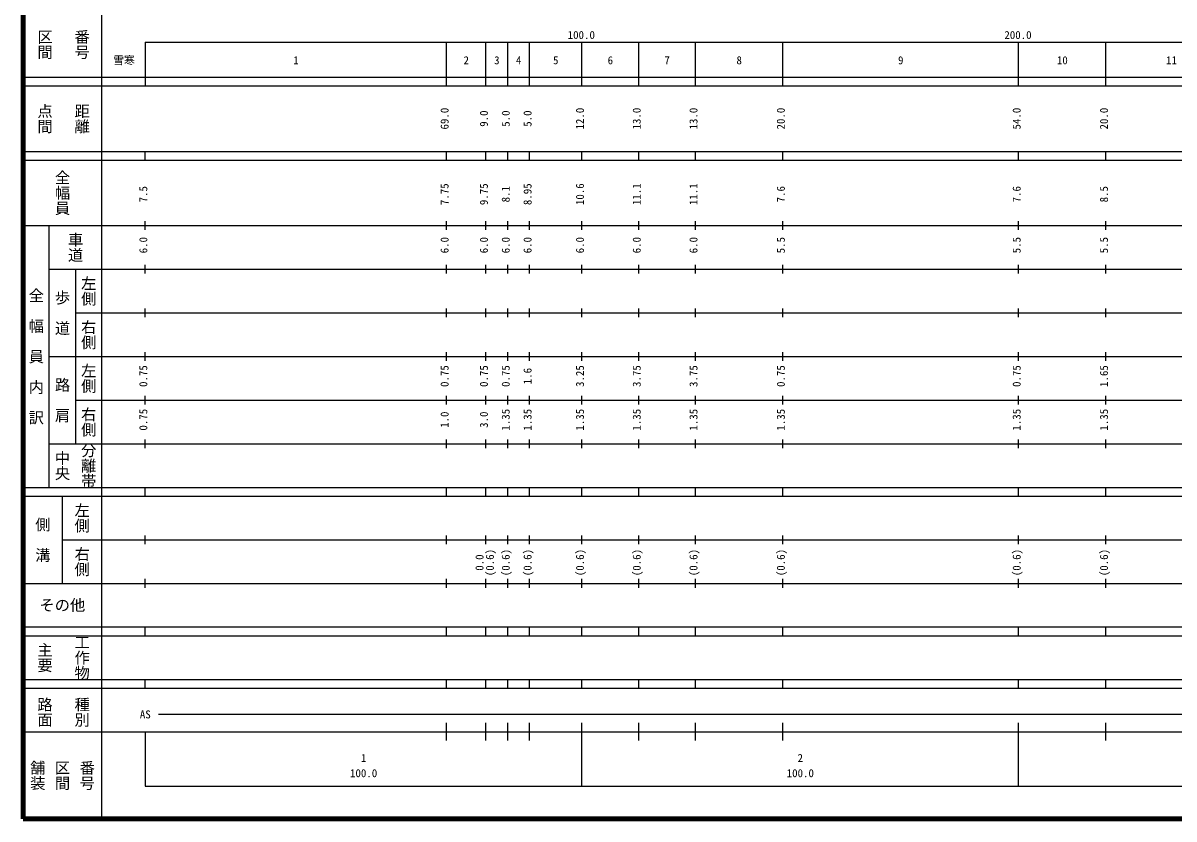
# Model space of a CAD drawing. Units: millimetres on the paper, enlarged 1000 times. Extents: x -49731810 to 680000, y -249061936 to 380000.
# Drawn here: x 40000 to 303571, y 20000 to 202409 of the extents above; entities that cross this region are included whole.
import ezdxf
from ezdxf.enums import TextEntityAlignment as Align

# ---------------------------------------------------------------- set-up
doc = ezdxf.new("R2010")
doc.units = ezdxf.units.MM
doc.header["$LTSCALE"] = 1000
doc.layers.add('M-TTL', color=2, linetype='Continuous', lineweight=140)
doc.layers.add('M-TTL-BAND', color=7, linetype='Continuous', lineweight=25)
doc.styles.add('@ＭＳ ゴシック', font='')
doc.styles.add('ＭＳ ゴシック', font='')
doc.styles.get('@ＭＳ ゴシック').set_extended_font_data('@MS Gothic')
doc.styles.get('ＭＳ ゴシック').set_extended_font_data('MS Gothic')

msp = doc.modelspace()

# ---------------------------------------------------------------- linework, layer by layer
at = {"layer": 'M-TTL'}
for p, q in [((40000, 380000), (40000, 20000)), ((40000, 20000), (680000, 20000))]:
    msp.add_line(p, q, dxfattribs=at)
at = {"layer": 'M-TTL-BAND'}
for p, q in [((58000, 370000), (58000, 20000)), ((68000, 198000), (579000, 198000)), ((68000, 198000), (68000, 188000)), ((137000, 188000), (137000, 198000)), ((146000, 188000), (146000, 198000)), ((151000, 188000), (151000, 198000)), ((156000, 188000), (156000, 198000)), ((168000, 188000), (168000, 198000)), ((181000, 188000), (181000, 198000)), ((194000, 188000), (194000, 198000)), ((214000, 188000), (214000, 198000)), ((268000, 188000), (268000, 198000)), ((288000, 188000), (288000, 198000)), ((40000, 190000), (579000, 190000)), ((40000, 188000), (579000, 188000)), ((40000, 173000), (579000, 173000)), ((68000, 171000), (68000, 173000)), ((137000, 171000), (137000, 173000)), ((146000, 171000), (146000, 173000)), ((151000, 171000), (151000, 173000)), ((156000, 171000), (156000, 173000)), ((168000, 171000), (168000, 173000)), ((181000, 171000), (181000, 173000)), ((194000, 171000), (194000, 173000)), ((214000, 171000), (214000, 173000)), ((268000, 171000), (268000, 173000)), ((288000, 171000), (288000, 173000)), ((40000, 171000), (579000, 171000)), ((40000, 156000), (579000, 156000)), ((46000, 96000), (46000, 156000)), ((68000, 155000), (68000, 157000)), ((137000, 155000), (137000, 157000)), ((146000, 155000), (146000, 157000)), ((151000, 155000), (151000, 157000)), ((156000, 155000), (156000, 157000)), ((168000, 155000), (168000, 157000)), ((181000, 155000), (181000, 157000)), ((194000, 155000), (194000, 157000)), ((214000, 155000), (214000, 157000)), ((268000, 155000), (268000, 157000)), ((288000, 155000), (288000, 157000)), ((46000, 146000), (579000, 146000)), ((52000, 146000), (52000, 106000)), ((68000, 145000), (68000, 147000)), ((137000, 145000), (137000, 147000)), ((146000, 145000), (146000, 147000)), ((151000, 145000), (151000, 147000)), ((156000, 145000), (156000, 147000)), ((168000, 145000), (168000, 147000)), ((181000, 145000), (181000, 147000)), ((194000, 145000), (194000, 147000)), ((214000, 145000), (214000, 147000)), ((268000, 145000), (268000, 147000)), ((288000, 145000), (288000, 147000)), ((52000, 136000), (579000, 136000)), ((68000, 135000), (68000, 137000)), ((137000, 135000), (137000, 137000)), ((146000, 135000), (146000, 137000)), ((151000, 135000), (151000, 137000)), ((156000, 135000), (156000, 137000)), ((168000, 135000), (168000, 137000)), ((181000, 135000), (181000, 137000)), ((194000, 135000), (194000, 137000)), ((214000, 135000), (214000, 137000)), ((268000, 135000), (268000, 137000)), ((288000, 135000), (288000, 137000)), ((68000, 125000), (68000, 127000)), ((137000, 125000), (137000, 127000)), ((146000, 125000), (146000, 127000)), ((151000, 125000), (151000, 127000)), ((156000, 125000), (156000, 127000)), ((168000, 125000), (168000, 127000)), ((181000, 125000), (181000, 127000)), ((194000, 125000), (194000, 127000)), ((214000, 125000), (214000, 127000)), ((268000, 125000), (268000, 127000)), ((288000, 125000), (288000, 127000)), ((46000, 126000), (579000, 126000)), ((52000, 116000), (579000, 116000)), ((68000, 115000), (68000, 117000)), ((137000, 115000), (137000, 117000)), ((146000, 115000), (146000, 117000)), ((151000, 115000), (151000, 117000)), ((156000, 115000), (156000, 117000)), ((168000, 115000), (168000, 117000)), ((181000, 115000), (181000, 117000)), ((194000, 115000), (194000, 117000)), ((214000, 115000), (214000, 117000)), ((268000, 115000), (268000, 117000)), ((288000, 115000), (288000, 117000)), ((46000, 106000), (579000, 106000)), ((68000, 105000), (68000, 107000)), ((137000, 105000), (137000, 107000)), ((146000, 105000), (146000, 107000)), ((151000, 105000), (151000, 107000)), ((156000, 105000), (156000, 107000)), ((168000, 105000), (168000, 107000)), ((181000, 105000), (181000, 107000)), ((194000, 105000), (194000, 107000)), ((214000, 105000), (214000, 107000)), ((268000, 105000), (268000, 107000)), ((288000, 105000), (288000, 107000)), ((40000, 96000), (579000, 96000)), ((68000, 94000), (68000, 96000)), ((137000, 94000), (137000, 96000)), ((146000, 94000), (146000, 96000)), ((151000, 94000), (151000, 96000)), ((156000, 94000), (156000, 96000)), ((168000, 94000), (168000, 96000)), ((181000, 94000), (181000, 96000)), ((194000, 94000), (194000, 96000)), ((214000, 94000), (214000, 96000)), ((268000, 94000), (268000, 96000)), ((288000, 94000), (288000, 96000)), ((40000, 94000), (579000, 94000)), ((49000, 94000), (49000, 74000)), ((68000, 83000), (68000, 85000)), ((137000, 83000), (137000, 85000)), ((146000, 83000), (146000, 85000)), ((151000, 83000), (151000, 85000)), ((156000, 83000), (156000, 85000)), ((168000, 83000), (168000, 85000)), ((181000, 83000), (181000, 85000)), ((194000, 83000), (194000, 85000)), ((214000, 83000), (214000, 85000)), ((268000, 83000), (268000, 85000)), ((288000, 83000), (288000, 85000)), ((49000, 84000), (579000, 84000)), ((40000, 74000), (579000, 74000)), ((68000, 73000), (68000, 75000)), ((137000, 73000), (137000, 75000)), ((146000, 73000), (146000, 75000)), ((151000, 73000), (151000, 75000)), ((156000, 73000), (156000, 75000)), ((168000, 73000), (168000, 75000)), ((181000, 73000), (181000, 75000)), ((194000, 73000), (194000, 75000)), ((214000, 73000), (214000, 75000)), ((268000, 73000), (268000, 75000)), ((288000, 73000), (288000, 75000)), ((40000, 64000), (579000, 64000)), ((68000, 62000), (68000, 64000)), ((137000, 62000), (137000, 64000)), ((146000, 62000), (146000, 64000)), ((151000, 62000), (151000, 64000)), ((156000, 62000), (156000, 64000)), ((168000, 62000), (168000, 64000)), ((181000, 62000), (181000, 64000)), ((194000, 62000), (194000, 64000)), ((214000, 62000), (214000, 64000)), ((268000, 62000), (268000, 64000)), ((288000, 62000), (288000, 64000)), ((40000, 62000), (579000, 62000)), ((40000, 52000), (579000, 52000)), ((68000, 50000), (68000, 52000)), ((137000, 50000), (137000, 52000)), ((146000, 50000), (146000, 52000)), ((151000, 50000), (151000, 52000)), ((156000, 50000), (156000, 52000)), ((168000, 50000), (168000, 52000)), ((181000, 50000), (181000, 52000)), ((194000, 50000), (194000, 52000)), ((214000, 50000), (214000, 52000)), ((268000, 50000), (268000, 52000)), ((288000, 50000), (288000, 52000)), ((40000, 50000), (579000, 50000)), ((71000, 44000), (465000, 44000)), ((40000, 40000), (579000, 40000)), ((68000, 40000), (68000, 27500)), ((137000, 38000), (137000, 42000)), ((146000, 38000), (146000, 42000)), ((151000, 38000), (151000, 42000)), ((156000, 38000), (156000, 42000)), ((168000, 27500), (168000, 42000)), ((181000, 38000), (181000, 42000)), ((194000, 38000), (194000, 42000)), ((214000, 38000), (214000, 42000)), ((268000, 27500), (268000, 42000)), ((288000, 38000), (288000, 42000)), ((68000, 27500), (579000, 27500))]:
    msp.add_line(p, q, dxfattribs=at)

# ---------------------------------------------------------------- texts
at = {"layer": 'M-TTL-BAND', "style": '@ＭＳ ゴシック'}
for s, p in [('区間', (45000, 197500)), ('番号', (53500, 197500)), ('点間', (45000, 180500)), ('距離', (53500, 180500)), ('全幅員', (49000, 163500)), ('車道', (52000, 151000)), ('左側', (55000, 141000)), ('全\u3000幅\u3000員\u3000内\u3000訳', (43000, 126000)), ('歩\u3000道', (49000, 136000)), ('右側', (55000, 131000)), ('左側', (55000, 121000)), ('路\u3000肩', (49000, 116000)), ('右側', (55000, 111000)), ('分離帯', (55000, 101000)), ('中央', (49000, 101000)), ('左側', (53500, 89000)), ('側\u3000溝', (44500, 84000)), ('右側', (53500, 79000)), ('工作物', (53500, 57000)), ('主要', (45000, 57000)), ('路面', (45000, 44500)), ('種別', (53500, 44500)), ('舗装', (43333, 30000)), ('区間', (49000, 30000)), ('番号', (54667, 30000))]:
    msp.add_text(s, height=2566, rotation=270, dxfattribs=at).set_placement(p, align=Align.MIDDLE_CENTER)
at = {"layer": 'M-TTL-BAND', "style": 'ＭＳ ゴシック'}
for s, p in [('100.0', (167844, 198195)), ('200.0', (267844, 198195)), ('雪寒', (63125, 192405)), ('1', (102500, 192405)), ('2', (141500, 192405)), ('3', (148500, 192405)), ('4', (153500, 192405)), ('5', (162000, 192405)), ('6', (174500, 192405)), ('7', (187500, 192405)), ('8', (204000, 192405)), ('9', (241000, 192405)), ('10', (278000, 192405)), ('11', (303000, 192405)), ('AS', (68000, 42500)), ('1', (118000, 32523)), ('2', (218000, 32523)), ('100.0', (118000, 29033)), ('100.0', (218000, 29033))]:
    msp.add_text(s, height=1833, dxfattribs=at).set_placement(p, align=Align.BOTTOM_CENTER)
for s, p in [('69.0', (138000, 180500)), ('9.0', (147000, 180500)), ('5.0', (152000, 180500)), ('5.0', (157000, 180500)), ('12.0', (169000, 180500)), ('13.0', (182000, 180500)), ('13.0', (195000, 180500)), ('20.0', (215000, 180500)), ('54.0', (269000, 180500)), ('20.0', (289000, 180500)), ('7.5', (69000, 163174)), ('7.75', (138000, 163174)), ('9.75', (147000, 163174)), ('8.1', (152000, 163174)), ('8.95', (157000, 163174)), ('10.6', (169000, 163174)), ('11.1', (182000, 163174)), ('11.1', (195000, 163174)), ('7.6', (215000, 163174)), ('7.6', (269000, 163174)), ('8.5', (289000, 163174)), ('6.0', (69000, 151500)), ('6.0', (138000, 151500)), ('6.0', (147000, 151500)), ('6.0', (152000, 151500)), ('6.0', (157000, 151500)), ('6.0', (169000, 151500)), ('6.0', (182000, 151500)), ('6.0', (195000, 151500)), ('5.5', (215000, 151500)), ('5.5', (269000, 151500)), ('5.5', (289000, 151500)), ('0.75', (69000, 121500)), ('0.75', (138000, 121500)), ('0.75', (147000, 121500)), ('0.75', (152000, 121500)), ('1.6', (157000, 121500)), ('3.25', (169000, 121500)), ('3.75', (182000, 121500)), ('3.75', (195000, 121500)), ('0.75', (215000, 121500)), ('0.75', (269000, 121500)), ('1.65', (289000, 121500)), ('0.75', (69000, 111500)), ('1.35', (152000, 111500)), ('1.35', (157000, 111500)), ('1.35', (169000, 111500)), ('1.35', (182000, 111500)), ('1.35', (195000, 111500)), ('1.35', (215000, 111500)), ('1.35', (269000, 111500)), ('1.35', (289000, 111500)), ('1.0', (138000, 111500)), ('3.0', (147000, 111500)), ('0.0', (146000, 78764)), ('(0.6)', (148370, 78764)), ('(0.6)', (152000, 78764)), ('(0.6)', (157000, 78764)), ('(0.6)', (169000, 78764)), ('(0.6)', (182000, 78764)), ('(0.6)', (195000, 78764)), ('(0.6)', (215000, 78764)), ('(0.6)', (269000, 78764)), ('(0.6)', (289000, 78764))]:
    msp.add_text(s, height=1833, rotation=90, dxfattribs=at).set_placement(p, align=Align.BOTTOM_CENTER)
msp.add_text('その他', height=2566, dxfattribs=at).set_placement((49000, 69000), align=Align.MIDDLE_CENTER)

doc.saveas('drawing.dxf')
